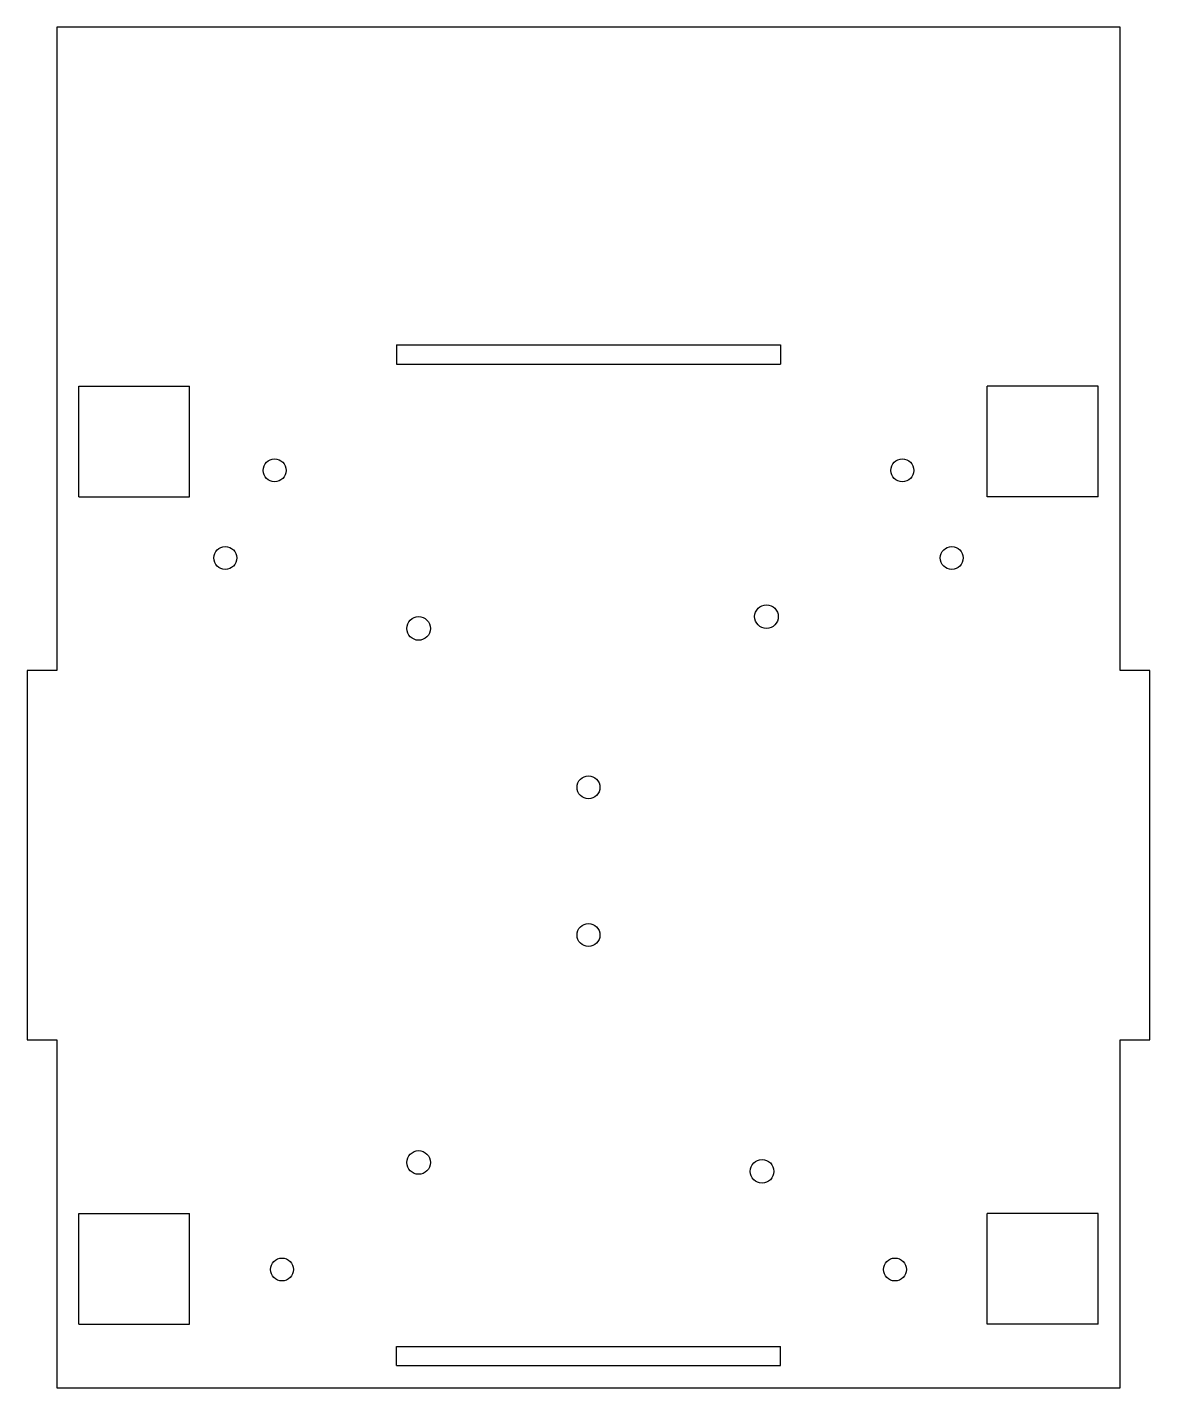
# Model space of a CAD drawing. Header units: millimetres. Extents: x -7.7 to 7.5, y -9.3 to 9.2.
import ezdxf

# ---------------------------------------------------------------- set-up
doc = ezdxf.new("R2010")
doc.units = ezdxf.units.MM

msp = doc.modelspace()

# ---------------------------------------------------------------- linework, layer by layer
at = {"color": 7, "linetype": 'Continuous'}
for p, q in [((7.092, 9.163), (-7.308, 9.163)), ((-7.308, 9.163), (-7.308, 0.453)), ((7.092, 0.453), (7.092, 9.163)), ((-2.708, 4.863), (2.492, 4.863)), ((-2.708, 4.863), (-2.708, 4.603)), ((2.492, 4.863), (2.492, 4.603)), ((-2.708, 4.603), (2.492, 4.603)), ((-7.008, 2.803), (-7.008, 4.303)), ((-7.008, 4.303), (-5.508, 4.303)), ((-5.508, 2.803), (-5.508, 4.303)), ((6.792, 4.303), (5.292, 4.303)), ((5.292, 2.803), (5.292, 4.303)), ((6.792, 2.803), (6.792, 4.303)), ((-7.008, 2.803), (-5.508, 2.803)), ((6.792, 2.803), (5.292, 2.803)), ((-7.308, 0.453), (-7.708, 0.453)), ((-7.708, 0.453), (-7.708, -4.547)), ((7.492, 0.453), (7.092, 0.453)), ((7.492, -4.547), (7.492, 0.453)), ((-7.708, -4.547), (-7.308, -4.547)), ((-7.308, -4.547), (-7.308, -9.257)), ((7.092, -4.547), (7.492, -4.547)), ((7.092, -9.257), (7.092, -4.547)), ((-7.008, -8.397), (-7.008, -6.897)), ((-7.008, -6.897), (-5.508, -6.897)), ((-5.508, -8.397), (-5.508, -6.897)), ((5.292, -8.397), (5.292, -6.897)), ((6.792, -6.897), (5.292, -6.897)), ((6.792, -8.397), (6.792, -6.897)), ((-7.008, -8.397), (-5.508, -8.397)), ((6.792, -8.397), (5.292, -8.397)), ((-2.708, -8.957), (-2.708, -8.697)), ((-2.708, -8.697), (2.492, -8.697)), ((2.492, -8.957), (2.492, -8.697)), ((-2.708, -8.957), (2.492, -8.957)), ((-7.308, -9.257), (7.092, -9.257))]:
    msp.add_line(p, q, dxfattribs=at)
for centre, radius in [((-4.358, 3.163), 0.155), ((4.142, 3.163), 0.155), ((-5.026, 1.977), 0.155), ((4.811, 1.977), 0.155), ((2.302, 1.183), 0.16), ((-2.408, 1.023), 0.16), ((-0.108, -1.128), 0.155), ((-0.108, -3.128), 0.155), ((-2.408, -6.207), 0.16), ((2.242, -6.327), 0.16), ((-4.258, -7.656), 0.155), ((4.042, -7.656), 0.155)]:
    msp.add_circle(centre, radius, dxfattribs=at)

doc.saveas('drawing.dxf')
